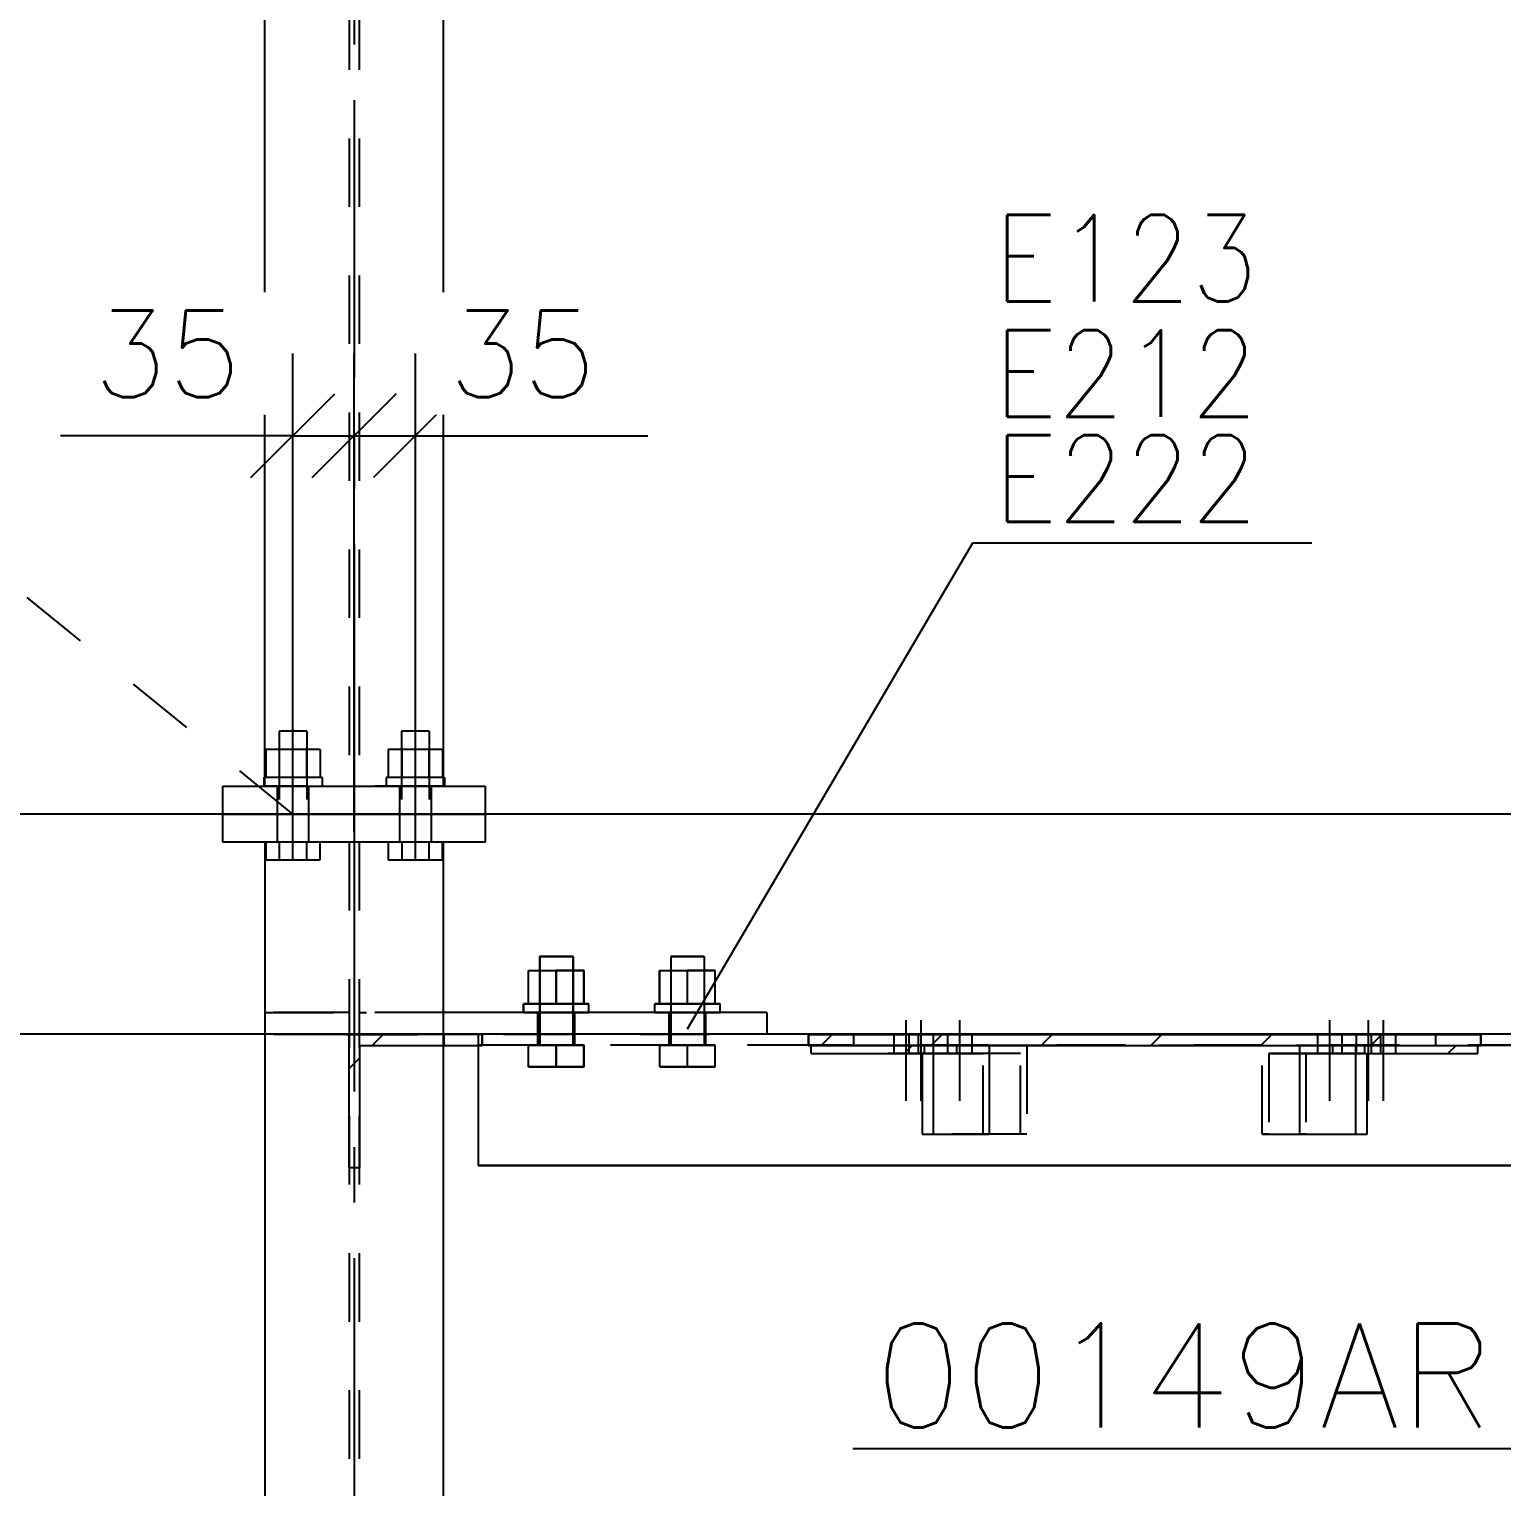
# Model space of a CAD drawing. Header units: millimetres. Extents: x 505 to 1346, y 20403 to 20997.
# Drawn here: x 1058.99 to 1101.08, y 20723.03 to 20764.71 of the extents above; entities that cross this region are included whole.
import ezdxf

# ---------------------------------------------------------------- set-up
doc = ezdxf.new("R2010")
doc.units = ezdxf.units.MM
doc.linetypes.add('CENTER', pattern=[12.7, 7.9375, -1.5875, 1.5875, -1.5875])
doc.linetypes.add('DXK_LINE_DOT2', pattern=[3.9198, 1.9599, -1.9599])
doc.styles.add('RomanS', font='ROMANS__.TTF', dxfattribs={"height": 0.2})

# ---------------------------------------------------------------- blocks, each defined once
blk = doc.blocks.new('Bolt-110200292-71124 - 70956')
at = {"color": 3, "linetype": 'DXK_LINE_DOT2'}
for p, q in [((1066.123, 20744.642), (1066.123, 20741.467)), ((1066.917, 20744.642), (1066.123, 20744.642)), ((1066.917, 20744.642), (1066.917, 20741.467)), ((1069.623, 20744.642), (1069.623, 20741.467)), ((1070.417, 20744.642), (1069.623, 20744.642)), ((1070.417, 20744.642), (1070.417, 20741.467)), ((1067.299, 20744.111), (1065.742, 20744.111)), ((1065.742, 20744.111), (1065.742, 20743.317)), ((1066.131, 20744.111), (1066.131, 20743.317)), ((1066.91, 20744.111), (1066.91, 20743.317)), ((1067.299, 20744.111), (1067.299, 20743.317)), ((1070.799, 20744.111), (1069.242, 20744.111)), ((1069.242, 20744.111), (1069.242, 20743.317)), ((1069.631, 20744.111), (1069.631, 20743.317)), ((1070.41, 20744.111), (1070.41, 20743.317)), ((1070.799, 20744.111), (1070.799, 20743.317)), ((1067.354, 20743.317), (1065.72, 20743.317)), ((1067.354, 20743.317), (1067.354, 20743.067)), ((1069.187, 20743.317), (1069.187, 20743.067)), ((1070.82, 20743.317), (1069.187, 20743.317)), ((1065.72, 20743.067), (1065.687, 20743.067)), ((1066.07, 20743.067), (1066.07, 20741.467)), ((1066.97, 20743.067), (1066.97, 20741.467)), ((1069.57, 20743.067), (1069.57, 20741.467)), ((1070.47, 20743.067), (1070.47, 20741.467)), ((1070.854, 20743.067), (1070.82, 20743.067)), ((1066.97, 20742.267), (1066.07, 20742.267)), ((1070.47, 20742.267), (1069.57, 20742.267)), ((1065.741, 20741.467), (1065.741, 20740.957)), ((1066.131, 20741.467), (1066.131, 20740.957)), ((1066.91, 20741.467), (1066.91, 20740.957)), ((1067.299, 20740.957), (1067.299, 20741.467)), ((1069.241, 20741.467), (1069.241, 20740.957)), ((1069.631, 20741.467), (1069.631, 20740.957)), ((1070.41, 20741.467), (1070.41, 20740.957)), ((1070.799, 20740.957), (1070.799, 20741.467)), ((1065.741, 20740.957), (1067.299, 20740.957)), ((1069.241, 20740.957), (1070.799, 20740.957))]:
    blk.add_line(p, q, dxfattribs=at)
at = {"color": 3, "linetype": 'Continuous'}
for p, q in [((1065.687, 20743.317), (1065.687, 20743.067)), ((1065.687, 20743.317), (1065.72, 20743.317)), ((1065.72, 20743.317), (1065.687, 20743.317)), ((1065.72, 20743.317), (1065.687, 20743.317)), ((1065.687, 20743.317), (1065.72, 20743.317)), ((1070.854, 20743.317), (1070.82, 20743.317)), ((1070.82, 20743.317), (1070.854, 20743.317)), ((1070.854, 20743.317), (1070.82, 20743.317)), ((1070.854, 20743.317), (1070.82, 20743.317)), ((1070.854, 20743.317), (1070.854, 20743.067))]:
    blk.add_line(p, q, dxfattribs=at)
blk = doc.blocks.new('Part-110200292-70967 - 70956')
at = {"linetype": 'Continuous'}
h = blk.add_hatch(dxfattribs=at)
h.set_pattern_fill('', scale=0.7, style=0, pattern_type=0)
h.set_pattern_definition([(45, (1097.2333, 20733.1108), (-1.5715, 1.5715), [])])
h.paths.add_polyline_path([(1096.91, 20733.111), (1097.233, 20733.111), (1097.233, 20735.416), (1100.402, 20735.416), (1100.402, 20735.651), (1096.91, 20735.651)])
at = {"color": 3, "linetype": 'Continuous'}
for p, q in [((1095.313, 20733.111), (1095.313, 20735.651)), ((1096.91, 20735.651), (1100.402, 20735.651)), ((1096.91, 20733.111), (1096.91, 20735.651)), ((1100.402, 20735.416), (1100.402, 20735.651)), ((1097.233, 20733.111), (1097.233, 20735.416)), ((1097.233, 20735.416), (1100.402, 20735.416)), ((1095.313, 20733.111), (1096.91, 20733.111)), ((1096.91, 20733.111), (1097.233, 20733.111))]:
    blk.add_line(p, q, dxfattribs=at)
at = {"color": 7, "linetype": 'DXK_LINE_DOT2'}
for p, q in [((1095.313, 20735.651), (1097.16, 20735.651)), ((1095.313, 20735.651), (1096.91, 20735.651)), ((1097.16, 20735.651), (1097.16, 20735.416)), ((1097.16, 20735.651), (1100.402, 20735.651)), ((1097.16, 20735.416), (1095.484, 20735.416)), ((1095.484, 20735.416), (1095.484, 20733.111)), ((1095.484, 20735.416), (1097.233, 20735.416)), ((1097.16, 20735.416), (1100.402, 20735.416)), ((1095.484, 20733.111), (1095.313, 20733.111)), ((1095.484, 20733.111), (1097.233, 20733.111))]:
    blk.add_line(p, q, dxfattribs=at)
blk = doc.blocks.new('Part-110200292-71049 - 70956')
at = {"color": 3, "linetype": 'Continuous'}
for p, q in [((1071.82, 20735.969), (1071.82, 20735.966)), ((1071.82, 20735.651), (1071.82, 20732.219)), ((1101.67, 20735.969), (1080.07, 20735.969)), ((1109.92, 20735.969), (1109.92, 20735.966)), ((1109.92, 20735.651), (1109.92, 20735.619)), ((1109.92, 20735.619), (1109.92, 20732.219)), ((1071.82, 20732.219), (1071.82, 20732.219)), ((1109.92, 20732.219), (1071.82, 20732.219)), ((1071.82, 20732.218), (1109.92, 20732.218)), ((1109.92, 20732.219), (1109.92, 20732.219))]:
    blk.add_line(p, q, dxfattribs=at)
at = {"color": 7, "linetype": 'DXK_LINE_DOT2'}
for p, q in [((1071.82, 20735.969), (1071.82, 20735.969)), ((1109.92, 20735.969), (1071.82, 20735.969)), ((1080.07, 20735.969), (1071.82, 20735.969)), ((1071.82, 20735.969), (1071.82, 20735.603)), ((1071.82, 20735.654), (1071.82, 20735.654)), ((1109.92, 20735.654), (1071.82, 20735.654)), ((1097.16, 20735.651), (1071.82, 20735.654)), ((1071.82, 20735.654), (1071.82, 20735.651)), ((1109.92, 20735.654), (1100.402, 20735.651)), ((1109.92, 20735.969), (1101.67, 20735.969)), ((1109.92, 20735.969), (1109.92, 20735.969)), ((1109.92, 20735.969), (1109.92, 20735.969)), ((1109.92, 20735.966), (1109.92, 20735.654)), ((1109.92, 20735.654), (1109.92, 20735.654)), ((1109.92, 20735.654), (1109.92, 20735.619)), ((1109.92, 20735.654), (1109.92, 20735.654)), ((1071.82, 20735.269), (1071.82, 20735.269)), ((1109.92, 20735.269), (1109.92, 20735.269)), ((1071.82, 20732.219), (1109.92, 20732.219)), ((1071.82, 20732.218), (1071.82, 20732.219)), ((1071.82, 20732.219), (1109.92, 20732.219)), ((1109.92, 20732.218), (1109.92, 20732.219))]:
    blk.add_line(p, q, dxfattribs=at)
blk = doc.blocks.new('Part-110200292-71050 - 70956')
at = {"color": 7, "linetype": 'DXK_LINE_DOT2'}
for p, q in [((1068.125, 20800.794), (1068.125, 20743.067)), ((1068.415, 20800.794), (1068.415, 20743.067)), ((1070.82, 20743.067), (1065.72, 20743.067))]:
    blk.add_line(p, q, dxfattribs=at)
at = {"color": 7, "linetype": 'CENTER'}
blk.add_line((1068.27, 20800.794), (1068.27, 20742.267), dxfattribs=at)
at = {"color": 3, "linetype": 'Continuous'}
for p, q in [((1070.82, 20800.794), (1070.82, 20743.067)), ((1065.72, 20743.067), (1065.72, 20791.326))]:
    blk.add_line(p, q, dxfattribs=at)
blk = doc.blocks.new('Part-110200292-71100 - 70956')
at = {"color": 7, "linetype": 'DXK_LINE_DOT2'}
for p, q in [((1094.235, 20733.112), (1094.235, 20735.652)), ((1094.235, 20735.652), (1096.689, 20735.652)), ((1094.235, 20735.652), (1095.313, 20735.651)), ((1096.24, 20735.652), (1096.24, 20735.417)), ((1096.24, 20735.652), (1099.907, 20735.652)), ((1094.421, 20735.417), (1094.421, 20733.112)), ((1095.484, 20735.416), (1094.421, 20735.417)), ((1094.421, 20735.417), (1095.484, 20735.416)), ((1096.24, 20735.417), (1099.907, 20735.417)), ((1094.421, 20733.112), (1094.235, 20733.112)), ((1094.235, 20733.112), (1096.689, 20733.112)), ((1094.421, 20733.112), (1095.313, 20733.111)), ((1095.484, 20733.111), (1096.987, 20733.112))]:
    blk.add_line(p, q, dxfattribs=at)
blk = doc.blocks.new('Part-110200292-71103 - 70956')
at = {"color": 7, "linetype": 'CENTER'}
blk.add_line((1068.27, 20742.267), (1068.27, 20682.668), dxfattribs=at)
at = {"color": 3, "linetype": 'Continuous'}
for p, q in [((1065.72, 20741.467), (1065.72, 20692.668)), ((1070.82, 20741.467), (1070.82, 20735.966)), ((1070.82, 20735.651), (1070.82, 20712.736))]:
    blk.add_line(p, q, dxfattribs=at)
at = {"color": 7, "linetype": 'DXK_LINE_DOT2'}
for p, q in [((1070.82, 20741.467), (1065.72, 20741.467)), ((1068.125, 20741.467), (1068.125, 20692.668)), ((1068.415, 20741.467), (1068.415, 20692.668)), ((1070.82, 20735.966), (1070.82, 20735.651))]:
    blk.add_line(p, q, dxfattribs=at)
blk = doc.blocks.new('Part-110200292-71104 - 70956')
at = {"color": 7, "linetype": 'DXK_LINE_DOT2'}
for p, q in [((1068.12, 20735.967), (1068.12, 20732.157)), ((1068.12, 20735.967), (1070.82, 20735.967)), ((1068.435, 20735.652), (1070.82, 20735.652)), ((1068.435, 20735.652), (1068.435, 20735.652)), ((1068.435, 20732.157), (1068.435, 20735.652)), ((1070.82, 20735.966), (1070.82, 20735.967)), ((1070.82, 20735.652), (1071.93, 20735.652)), ((1071.93, 20735.967), (1071.82, 20735.967)), ((1071.93, 20735.967), (1071.93, 20735.967)), ((1071.93, 20735.967), (1071.93, 20735.652)), ((1068.12, 20732.157), (1068.435, 20732.157))]:
    blk.add_line(p, q, dxfattribs=at)
at = {"color": 3, "linetype": 'Continuous'}
blk.add_line((1071.82, 20735.967), (1070.82, 20735.967), dxfattribs=at)
blk = doc.blocks.new('Part-110200292-71115 - 70956')
at = {"color": 7, "linetype": 'DXK_LINE_DOT2'}
for p, q in [((1068.415, 20736.594), (1068.44, 20736.594)), ((1068.415, 20736.594), (1068.44, 20736.594)), ((1080.07, 20736.594), (1068.44, 20736.594)), ((1068.44, 20736.594), (1068.621, 20736.594)), ((1070.82, 20736.594), (1068.621, 20736.594)), ((1080.07, 20736.594), (1080.07, 20736.594)), ((1068.415, 20735.969), (1068.415, 20735.969)), ((1068.415, 20735.969), (1068.44, 20735.969)), ((1068.415, 20735.969), (1068.44, 20735.969)), ((1070.82, 20735.969), (1068.44, 20735.969)), ((1068.44, 20735.969), (1068.621, 20735.969)), ((1068.621, 20735.969), (1080.07, 20735.969))]:
    blk.add_line(p, q, dxfattribs=at)
at = {"color": 3, "linetype": 'Continuous'}
for p, q in [((1080.07, 20736.594), (1070.82, 20736.594)), ((1080.07, 20736.594), (1080.07, 20735.969)), ((1080.07, 20735.969), (1070.82, 20735.969)), ((1080.07, 20735.969), (1080.07, 20735.969))]:
    blk.add_line(p, q, dxfattribs=at)
blk = doc.blocks.new('Part-110200292-71117 - 70956')
at = {"linetype": 'Continuous'}
h = blk.add_hatch(dxfattribs=at)
h.set_pattern_fill('', scale=0.7, style=0, pattern_type=0)
h.set_pattern_definition([(45, (1068.4352, 20732.1565), (-1.5715, 1.5715), [])])
h.paths.add_polyline_path([(1068.12, 20732.156), (1068.435, 20732.156), (1068.435, 20735.651), (1071.93, 20735.651), (1071.93, 20735.966), (1068.12, 20735.966)])
at = {"color": 3, "linetype": 'Continuous'}
for p, q in [((1068.12, 20735.966), (1068.12, 20735.967)), ((1071.93, 20735.966), (1068.12, 20735.966)), ((1068.12, 20735.966), (1068.12, 20732.156)), ((1068.435, 20735.652), (1068.435, 20735.651)), ((1068.435, 20732.156), (1068.435, 20735.651)), ((1068.435, 20735.651), (1071.93, 20735.651)), ((1071.93, 20735.967), (1071.93, 20735.966)), ((1071.93, 20735.651), (1071.93, 20735.966)), ((1071.93, 20735.652), (1071.93, 20735.651)), ((1068.12, 20732.157), (1068.12, 20732.156)), ((1068.12, 20732.156), (1068.435, 20732.156)), ((1068.435, 20732.157), (1068.435, 20732.156))]:
    blk.add_line(p, q, dxfattribs=at)
at = {"color": 7, "linetype": 'DXK_LINE_DOT2'}
for p, q in [((1068.12, 20735.967), (1070.836, 20735.967)), ((1068.435, 20735.652), (1070.836, 20735.652)), ((1070.836, 20735.967), (1070.836, 20735.652)), ((1071.93, 20735.967), (1070.836, 20735.967)), ((1070.836, 20735.652), (1071.93, 20735.652)), ((1071.93, 20735.652), (1071.93, 20735.652)), ((1068.12, 20732.157), (1068.435, 20732.157)), ((1068.12, 20732.157), (1068.12, 20732.157)), ((1068.435, 20732.157), (1068.435, 20732.157))]:
    blk.add_line(p, q, dxfattribs=at)
blk = doc.blocks.new('Part-110200292-71118 - 70956')
at = {"color": 7, "linetype": 'DXK_LINE_DOT2'}
for p, q in [((1067.92, 20736.591), (1065.721, 20736.591)), ((1065.721, 20736.591), (1065.721, 20736.591)), ((1065.721, 20736.591), (1068.03, 20736.591)), ((1065.721, 20736.591), (1065.721, 20735.966)), ((1068.101, 20736.591), (1067.92, 20736.591)), ((1068.126, 20736.591), (1068.03, 20736.591)), ((1068.126, 20736.591), (1068.101, 20736.591)), ((1068.126, 20736.591), (1068.126, 20736.591)), ((1068.126, 20736.591), (1068.126, 20735.966)), ((1068.03, 20735.966), (1065.721, 20735.966)), ((1067.92, 20735.966), (1065.721, 20735.966)), ((1068.101, 20735.966), (1067.92, 20735.966)), ((1068.03, 20735.966), (1068.126, 20735.966)), ((1068.126, 20735.966), (1068.101, 20735.966))]:
    blk.add_line(p, q, dxfattribs=at)
blk = doc.blocks.new('Part-110200292-71122 - 70956')
at = {"color": 3, "linetype": 'Continuous'}
for p, q in [((1064.52, 20741.467), (1064.52, 20742.267)), ((1064.52, 20742.267), (1072.02, 20742.267)), ((1072.02, 20742.267), (1072.02, 20741.467)), ((1072.02, 20741.467), (1064.52, 20741.467))]:
    blk.add_line(p, q, dxfattribs=at)
blk = doc.blocks.new('Part-110200292-71123 - 70956')
at = {"color": 3, "linetype": 'Continuous'}
for p, q in [((1064.52, 20742.267), (1064.52, 20743.067)), ((1064.52, 20743.067), (1072.02, 20743.067)), ((1072.02, 20743.067), (1072.02, 20742.267)), ((1072.02, 20742.267), (1064.52, 20742.267))]:
    blk.add_line(p, q, dxfattribs=at)
blk = doc.blocks.new('Bolt-110200292-71125 - 70956')
at = {"color": 3, "linetype": 'Continuous'}
for p, q in [((1073.573, 20738.194), (1073.573, 20736.594)), ((1073.636, 20738.194), (1073.573, 20738.194)), ((1073.573, 20738.194), (1073.637, 20738.194)), ((1073.575, 20738.194), (1073.575, 20736.594)), ((1073.639, 20738.194), (1073.575, 20738.194)), ((1073.575, 20738.194), (1073.639, 20738.194)), ((1073.811, 20738.194), (1073.636, 20738.194)), ((1073.637, 20738.194), (1073.811, 20738.194)), ((1073.813, 20738.194), (1073.639, 20738.194)), ((1073.639, 20738.194), (1073.814, 20738.194)), ((1073.811, 20738.194), (1074.287, 20738.194)), ((1074.287, 20738.194), (1073.811, 20738.194)), ((1074.289, 20738.194), (1073.813, 20738.194)), ((1073.814, 20738.194), (1074.29, 20738.194)), ((1074.287, 20738.194), (1074.462, 20738.194)), ((1074.461, 20738.194), (1074.287, 20738.194)), ((1074.464, 20738.194), (1074.289, 20738.194)), ((1074.29, 20738.194), (1074.464, 20738.194)), ((1074.525, 20738.194), (1074.461, 20738.194)), ((1074.462, 20738.194), (1074.525, 20738.194)), ((1074.464, 20738.194), (1074.528, 20738.194)), ((1074.528, 20738.194), (1074.464, 20738.194)), ((1074.525, 20738.194), (1074.525, 20736.594)), ((1074.528, 20738.194), (1074.528, 20736.594)), ((1077.323, 20738.194), (1077.323, 20736.594)), ((1077.386, 20738.194), (1077.323, 20738.194)), ((1077.323, 20738.194), (1077.387, 20738.194)), ((1077.325, 20738.194), (1077.325, 20736.594)), ((1077.389, 20738.194), (1077.325, 20738.194)), ((1077.325, 20738.194), (1077.389, 20738.194)), ((1077.561, 20738.194), (1077.386, 20738.194)), ((1077.387, 20738.194), (1077.561, 20738.194)), ((1077.563, 20738.194), (1077.389, 20738.194)), ((1077.389, 20738.194), (1077.564, 20738.194)), ((1077.561, 20738.194), (1078.037, 20738.194)), ((1078.037, 20738.194), (1077.561, 20738.194)), ((1078.039, 20738.194), (1077.563, 20738.194)), ((1077.564, 20738.194), (1078.04, 20738.194)), ((1078.037, 20738.194), (1078.212, 20738.194)), ((1078.211, 20738.194), (1078.037, 20738.194)), ((1078.214, 20738.194), (1078.039, 20738.194)), ((1078.04, 20738.194), (1078.214, 20738.194)), ((1078.275, 20738.194), (1078.211, 20738.194)), ((1078.212, 20738.194), (1078.275, 20738.194)), ((1078.214, 20738.194), (1078.278, 20738.194)), ((1078.278, 20738.194), (1078.214, 20738.194)), ((1078.275, 20738.194), (1078.275, 20736.594)), ((1078.278, 20738.194), (1078.278, 20736.594)), ((1073.255, 20736.844), (1073.255, 20737.797)), ((1073.255, 20737.797), (1074.049, 20737.797)), ((1073.255, 20736.844), (1073.255, 20737.797)), ((1073.255, 20737.797), (1073.255, 20737.797)), ((1073.255, 20737.797), (1074.048, 20737.797)), ((1073.258, 20736.844), (1073.258, 20737.796)), ((1073.258, 20737.796), (1074.052, 20737.796)), ((1073.258, 20736.844), (1073.258, 20737.796)), ((1073.258, 20737.796), (1073.258, 20737.796)), ((1073.258, 20737.796), (1074.051, 20737.796)), ((1074.842, 20737.797), (1074.048, 20737.797)), ((1074.049, 20736.844), (1074.049, 20737.797)), ((1074.049, 20737.797), (1074.843, 20737.797)), ((1074.845, 20737.796), (1074.051, 20737.796)), ((1074.052, 20736.844), (1074.052, 20737.796)), ((1074.052, 20737.796), (1074.846, 20737.796)), ((1074.842, 20736.844), (1074.842, 20737.797)), ((1074.843, 20737.797), (1074.842, 20737.797)), ((1074.843, 20736.844), (1074.843, 20737.797)), ((1074.845, 20736.844), (1074.845, 20737.796)), ((1074.846, 20737.796), (1074.845, 20737.796)), ((1074.846, 20736.844), (1074.846, 20737.796)), ((1077.005, 20736.844), (1077.005, 20737.797)), ((1077.005, 20737.797), (1077.799, 20737.797)), ((1077.005, 20736.844), (1077.005, 20737.797)), ((1077.005, 20737.797), (1077.005, 20737.797)), ((1077.005, 20737.797), (1077.798, 20737.797)), ((1077.008, 20736.844), (1077.008, 20737.796)), ((1077.008, 20737.796), (1077.802, 20737.796)), ((1077.008, 20736.844), (1077.008, 20737.796)), ((1077.008, 20737.796), (1077.008, 20737.796)), ((1077.008, 20737.796), (1077.801, 20737.796)), ((1078.592, 20737.797), (1077.798, 20737.797)), ((1077.799, 20736.844), (1077.799, 20737.797)), ((1077.799, 20737.797), (1078.593, 20737.797)), ((1078.595, 20737.796), (1077.801, 20737.796)), ((1077.802, 20736.844), (1077.802, 20737.796)), ((1077.802, 20737.796), (1078.596, 20737.796)), ((1078.592, 20736.844), (1078.592, 20737.797)), ((1078.593, 20737.797), (1078.592, 20737.797)), ((1078.593, 20736.844), (1078.593, 20737.797)), ((1078.595, 20736.844), (1078.595, 20737.796)), ((1078.596, 20737.796), (1078.595, 20737.796)), ((1078.596, 20736.844), (1078.596, 20737.796)), ((1073.116, 20736.594), (1073.116, 20736.844)), ((1073.241, 20736.844), (1073.116, 20736.844)), ((1073.116, 20736.844), (1073.241, 20736.844)), ((1073.119, 20736.594), (1073.119, 20736.844)), ((1073.243, 20736.844), (1073.119, 20736.844)), ((1073.119, 20736.844), (1073.244, 20736.844)), ((1073.582, 20736.844), (1073.241, 20736.844)), ((1073.241, 20736.844), (1073.583, 20736.844)), ((1073.585, 20736.844), (1073.243, 20736.844)), ((1073.244, 20736.844), (1073.586, 20736.844)), ((1074.049, 20736.844), (1073.255, 20736.844)), ((1073.255, 20736.844), (1073.255, 20736.844)), ((1073.255, 20736.844), (1074.048, 20736.844)), ((1074.052, 20736.844), (1073.258, 20736.844)), ((1073.258, 20736.844), (1073.258, 20736.844)), ((1073.258, 20736.844), (1074.051, 20736.844)), ((1074.048, 20736.844), (1073.582, 20736.844)), ((1073.583, 20736.844), (1074.049, 20736.844)), ((1074.051, 20736.844), (1073.585, 20736.844)), ((1073.586, 20736.844), (1074.052, 20736.844)), ((1074.048, 20736.844), (1074.842, 20736.844)), ((1074.515, 20736.844), (1074.048, 20736.844)), ((1074.843, 20736.844), (1074.049, 20736.844)), ((1074.049, 20736.844), (1074.516, 20736.844)), ((1074.051, 20736.844), (1074.845, 20736.844)), ((1074.517, 20736.844), (1074.051, 20736.844)), ((1074.846, 20736.844), (1074.052, 20736.844)), ((1074.052, 20736.844), (1074.518, 20736.844)), ((1074.856, 20736.844), (1074.515, 20736.844)), ((1074.516, 20736.844), (1074.857, 20736.844)), ((1074.859, 20736.844), (1074.517, 20736.844)), ((1074.518, 20736.844), (1074.86, 20736.844)), ((1074.842, 20736.844), (1074.843, 20736.844)), ((1074.845, 20736.844), (1074.846, 20736.844)), ((1074.982, 20736.844), (1074.856, 20736.844)), ((1074.857, 20736.844), (1074.982, 20736.844)), ((1074.984, 20736.844), (1074.859, 20736.844)), ((1074.86, 20736.844), (1074.984, 20736.844)), ((1074.982, 20736.594), (1074.982, 20736.844)), ((1074.984, 20736.594), (1074.984, 20736.844)), ((1076.866, 20736.594), (1076.866, 20736.844)), ((1076.991, 20736.844), (1076.866, 20736.844)), ((1076.866, 20736.844), (1076.991, 20736.844)), ((1076.869, 20736.594), (1076.869, 20736.844)), ((1076.993, 20736.844), (1076.869, 20736.844)), ((1076.869, 20736.844), (1076.994, 20736.844)), ((1077.332, 20736.844), (1076.991, 20736.844)), ((1076.991, 20736.844), (1077.333, 20736.844)), ((1077.335, 20736.844), (1076.993, 20736.844)), ((1076.994, 20736.844), (1077.336, 20736.844)), ((1077.799, 20736.844), (1077.005, 20736.844)), ((1077.005, 20736.844), (1077.005, 20736.844)), ((1077.005, 20736.844), (1077.798, 20736.844)), ((1077.802, 20736.844), (1077.008, 20736.844)), ((1077.008, 20736.844), (1077.008, 20736.844)), ((1077.008, 20736.844), (1077.801, 20736.844)), ((1077.798, 20736.844), (1077.332, 20736.844)), ((1077.333, 20736.844), (1077.799, 20736.844)), ((1077.801, 20736.844), (1077.335, 20736.844)), ((1077.336, 20736.844), (1077.802, 20736.844)), ((1077.798, 20736.844), (1078.592, 20736.844)), ((1078.265, 20736.844), (1077.798, 20736.844)), ((1078.593, 20736.844), (1077.799, 20736.844)), ((1077.799, 20736.844), (1078.266, 20736.844)), ((1077.801, 20736.844), (1078.595, 20736.844)), ((1078.267, 20736.844), (1077.801, 20736.844)), ((1078.596, 20736.844), (1077.802, 20736.844)), ((1077.802, 20736.844), (1078.268, 20736.844)), ((1078.606, 20736.844), (1078.265, 20736.844)), ((1078.266, 20736.844), (1078.607, 20736.844)), ((1078.609, 20736.844), (1078.267, 20736.844)), ((1078.268, 20736.844), (1078.61, 20736.844)), ((1078.592, 20736.844), (1078.593, 20736.844)), ((1078.595, 20736.844), (1078.596, 20736.844)), ((1078.732, 20736.844), (1078.606, 20736.844)), ((1078.607, 20736.844), (1078.732, 20736.844)), ((1078.734, 20736.844), (1078.609, 20736.844)), ((1078.61, 20736.844), (1078.734, 20736.844)), ((1078.732, 20736.594), (1078.732, 20736.844)), ((1078.734, 20736.594), (1078.734, 20736.844))]:
    blk.add_line(p, q, dxfattribs=at)
at = {"color": 3, "linetype": 'DXK_LINE_DOT2'}
for p, q in [((1074.048, 20736.844), (1074.048, 20737.797)), ((1074.051, 20736.844), (1074.051, 20737.796)), ((1077.798, 20736.844), (1077.798, 20737.797)), ((1077.801, 20736.844), (1077.801, 20737.796)), ((1073.241, 20736.594), (1073.116, 20736.594)), ((1073.116, 20736.594), (1073.241, 20736.594)), ((1073.244, 20736.594), (1073.119, 20736.594)), ((1073.119, 20736.594), (1073.243, 20736.594)), ((1073.55, 20736.594), (1073.241, 20736.594)), ((1073.241, 20736.594), (1073.243, 20736.594)), ((1073.243, 20736.594), (1073.552, 20736.594)), ((1073.586, 20736.594), (1073.244, 20736.594)), ((1073.524, 20735.969), (1073.524, 20736.594)), ((1073.55, 20736.594), (1073.524, 20736.594)), ((1073.524, 20736.594), (1073.55, 20736.594)), ((1073.527, 20735.969), (1073.527, 20736.594)), ((1073.552, 20736.594), (1073.527, 20736.594)), ((1073.527, 20736.594), (1073.552, 20736.594)), ((1074.049, 20736.594), (1073.55, 20736.594)), ((1073.55, 20736.594), (1074.049, 20736.594)), ((1074.051, 20736.594), (1073.552, 20736.594)), ((1073.552, 20736.594), (1074.051, 20736.594)), ((1073.573, 20736.594), (1073.573, 20735.654)), ((1073.575, 20736.594), (1073.575, 20735.654)), ((1073.582, 20736.594), (1074.048, 20736.594)), ((1073.585, 20736.594), (1074.051, 20736.594)), ((1074.517, 20736.594), (1074.049, 20736.594)), ((1074.049, 20736.594), (1074.548, 20736.594)), ((1074.516, 20736.594), (1074.049, 20736.594)), ((1074.551, 20736.594), (1074.051, 20736.594)), ((1074.052, 20736.594), (1074.551, 20736.594)), ((1074.518, 20736.594), (1074.052, 20736.594)), ((1074.515, 20736.594), (1074.856, 20736.594)), ((1074.517, 20736.594), (1074.859, 20736.594)), ((1074.86, 20736.594), (1074.518, 20736.594)), ((1074.525, 20736.594), (1074.525, 20735.654)), ((1074.528, 20736.594), (1074.528, 20735.654)), ((1074.574, 20736.594), (1074.548, 20736.594)), ((1074.548, 20736.594), (1074.574, 20736.594)), ((1074.577, 20736.594), (1074.551, 20736.594)), ((1074.551, 20736.594), (1074.577, 20736.594)), ((1074.857, 20736.594), (1074.551, 20736.594)), ((1074.574, 20735.969), (1074.574, 20736.594)), ((1074.577, 20735.969), (1074.577, 20736.594)), ((1074.856, 20736.594), (1074.982, 20736.594)), ((1074.982, 20736.594), (1074.857, 20736.594)), ((1074.859, 20736.594), (1074.984, 20736.594)), ((1074.984, 20736.594), (1074.86, 20736.594)), ((1076.991, 20736.594), (1076.866, 20736.594)), ((1076.866, 20736.594), (1076.991, 20736.594)), ((1076.994, 20736.594), (1076.869, 20736.594)), ((1076.869, 20736.594), (1076.993, 20736.594)), ((1077.333, 20736.594), (1076.991, 20736.594)), ((1076.991, 20736.594), (1077.302, 20736.594)), ((1076.993, 20736.594), (1077.335, 20736.594)), ((1077.336, 20736.594), (1076.994, 20736.594)), ((1077.274, 20735.969), (1077.274, 20736.594)), ((1077.3, 20736.594), (1077.274, 20736.594)), ((1077.274, 20736.594), (1077.3, 20736.594)), ((1077.277, 20735.969), (1077.277, 20736.594)), ((1077.302, 20736.594), (1077.277, 20736.594)), ((1077.277, 20736.594), (1077.302, 20736.594)), ((1077.799, 20736.594), (1077.3, 20736.594)), ((1077.801, 20736.594), (1077.302, 20736.594)), ((1077.302, 20736.594), (1077.801, 20736.594)), ((1077.323, 20736.594), (1077.323, 20735.654)), ((1077.325, 20736.594), (1077.325, 20735.654)), ((1077.332, 20736.594), (1077.798, 20736.594)), ((1077.335, 20736.594), (1077.801, 20736.594)), ((1077.336, 20736.594), (1077.799, 20736.594)), ((1077.798, 20736.594), (1078.265, 20736.594)), ((1078.298, 20736.594), (1077.799, 20736.594)), ((1078.266, 20736.594), (1077.799, 20736.594)), ((1078.301, 20736.594), (1077.801, 20736.594)), ((1077.801, 20736.594), (1077.802, 20736.594)), ((1077.802, 20736.594), (1078.301, 20736.594)), ((1078.268, 20736.594), (1077.802, 20736.594)), ((1078.265, 20736.594), (1078.606, 20736.594)), ((1078.607, 20736.594), (1078.266, 20736.594)), ((1078.267, 20736.594), (1078.609, 20736.594)), ((1078.61, 20736.594), (1078.268, 20736.594)), ((1078.275, 20736.594), (1078.275, 20735.654)), ((1078.278, 20736.594), (1078.278, 20735.654)), ((1078.324, 20736.594), (1078.298, 20736.594)), ((1078.298, 20736.594), (1078.324, 20736.594)), ((1078.327, 20736.594), (1078.301, 20736.594)), ((1078.301, 20736.594), (1078.327, 20736.594)), ((1078.324, 20735.969), (1078.324, 20736.594)), ((1078.327, 20735.969), (1078.327, 20736.594)), ((1078.606, 20736.594), (1078.732, 20736.594)), ((1078.732, 20736.594), (1078.607, 20736.594)), ((1078.609, 20736.594), (1078.734, 20736.594)), ((1078.734, 20736.594), (1078.61, 20736.594)), ((1073.256, 20735.04), (1073.256, 20735.654)), ((1073.256, 20735.654), (1073.257, 20735.654)), ((1073.257, 20735.04), (1073.257, 20735.654)), ((1073.257, 20735.654), (1074.049, 20735.654)), ((1073.259, 20735.04), (1073.259, 20735.654)), ((1073.259, 20735.04), (1073.259, 20735.654)), ((1073.259, 20735.654), (1073.259, 20735.654)), ((1073.259, 20735.654), (1074.051, 20735.654)), ((1073.524, 20735.654), (1073.524, 20735.969)), ((1073.55, 20735.969), (1073.524, 20735.969)), ((1073.524, 20735.969), (1073.55, 20735.969)), ((1073.527, 20735.969), (1073.524, 20735.969)), ((1073.524, 20735.969), (1073.527, 20735.969)), ((1073.741, 20735.654), (1073.524, 20735.654)), ((1073.524, 20735.654), (1073.55, 20735.654)), ((1073.527, 20735.654), (1073.527, 20735.969)), ((1073.552, 20735.969), (1073.527, 20735.969)), ((1073.527, 20735.969), (1073.552, 20735.969)), ((1073.552, 20735.969), (1073.527, 20735.969)), ((1073.527, 20735.969), (1073.552, 20735.969)), ((1073.743, 20735.654), (1073.527, 20735.654)), ((1073.527, 20735.654), (1073.552, 20735.654)), ((1074.049, 20735.969), (1073.55, 20735.969)), ((1073.552, 20735.969), (1073.55, 20735.969)), ((1073.55, 20735.969), (1074.049, 20735.969)), ((1073.55, 20735.654), (1073.743, 20735.654)), ((1074.052, 20735.969), (1073.552, 20735.969)), ((1073.552, 20735.969), (1074.051, 20735.969)), ((1074.051, 20735.969), (1073.552, 20735.969)), ((1073.573, 20735.654), (1073.636, 20735.654)), ((1073.575, 20735.654), (1073.639, 20735.654)), ((1073.637, 20735.654), (1073.811, 20735.654)), ((1073.639, 20735.654), (1073.814, 20735.654)), ((1074.548, 20735.654), (1073.741, 20735.654)), ((1074.551, 20735.654), (1073.743, 20735.654)), ((1074.048, 20735.04), (1074.048, 20735.654)), ((1074.841, 20735.654), (1074.048, 20735.654)), ((1074.049, 20735.969), (1074.548, 20735.969)), ((1074.548, 20735.969), (1074.049, 20735.969)), ((1074.049, 20735.04), (1074.049, 20735.654)), ((1074.051, 20735.969), (1074.052, 20735.969)), ((1074.051, 20735.04), (1074.051, 20735.654)), ((1074.844, 20735.654), (1074.051, 20735.654)), ((1074.051, 20735.654), (1074.051, 20735.654)), ((1074.551, 20735.969), (1074.052, 20735.969)), ((1074.052, 20735.969), (1074.551, 20735.969)), ((1074.052, 20735.969), (1074.551, 20735.969)), ((1074.052, 20735.04), (1074.052, 20735.654)), ((1074.052, 20735.654), (1074.844, 20735.654)), ((1074.461, 20735.654), (1074.525, 20735.654)), ((1074.464, 20735.654), (1074.462, 20735.654)), ((1074.464, 20735.654), (1074.528, 20735.654)), ((1074.528, 20735.654), (1074.464, 20735.654)), ((1074.548, 20735.969), (1074.574, 20735.969)), ((1074.574, 20735.969), (1074.548, 20735.969)), ((1074.551, 20735.969), (1074.548, 20735.969)), ((1074.548, 20735.969), (1074.551, 20735.969)), ((1074.548, 20735.654), (1074.574, 20735.654)), ((1074.574, 20735.654), (1074.548, 20735.654)), ((1074.551, 20735.969), (1074.577, 20735.969)), ((1074.577, 20735.969), (1074.551, 20735.969)), ((1074.577, 20735.969), (1074.551, 20735.969)), ((1074.551, 20735.969), (1074.577, 20735.969)), ((1074.551, 20735.654), (1074.577, 20735.654)), ((1074.577, 20735.654), (1074.551, 20735.654)), ((1074.574, 20735.654), (1074.574, 20735.969)), ((1074.577, 20735.654), (1074.577, 20735.969)), ((1074.841, 20735.04), (1074.841, 20735.654)), ((1074.841, 20735.654), (1074.842, 20735.654)), ((1074.842, 20735.04), (1074.842, 20735.654)), ((1074.844, 20735.04), (1074.844, 20735.654)), ((1074.844, 20735.04), (1074.844, 20735.654)), ((1074.844, 20735.654), (1074.844, 20735.654)), ((1077.006, 20735.04), (1077.006, 20735.654)), ((1077.006, 20735.654), (1077.007, 20735.654)), ((1077.006, 20735.654), (1077.798, 20735.654)), ((1077.007, 20735.04), (1077.007, 20735.654)), ((1077.007, 20735.654), (1077.798, 20735.654)), ((1077.009, 20735.04), (1077.009, 20735.654)), ((1077.009, 20735.654), (1077.801, 20735.654)), ((1077.009, 20735.04), (1077.009, 20735.654)), ((1077.009, 20735.654), (1077.009, 20735.654)), ((1077.009, 20735.654), (1077.801, 20735.654)), ((1077.274, 20735.654), (1077.274, 20735.969)), ((1077.3, 20735.969), (1077.274, 20735.969)), ((1077.274, 20735.969), (1077.3, 20735.969)), ((1077.277, 20735.969), (1077.274, 20735.969)), ((1077.274, 20735.969), (1077.277, 20735.969)), ((1077.491, 20735.654), (1077.274, 20735.654)), ((1077.274, 20735.654), (1077.3, 20735.654)), ((1077.277, 20735.654), (1077.277, 20735.969)), ((1077.302, 20735.969), (1077.277, 20735.969)), ((1077.277, 20735.969), (1077.302, 20735.969)), ((1077.302, 20735.969), (1077.277, 20735.969)), ((1077.277, 20735.969), (1077.302, 20735.969)), ((1077.493, 20735.654), (1077.277, 20735.654)), ((1077.277, 20735.654), (1077.302, 20735.654)), ((1077.799, 20735.969), (1077.3, 20735.969)), ((1077.3, 20735.969), (1077.302, 20735.969)), ((1077.302, 20735.969), (1077.3, 20735.969)), ((1077.3, 20735.969), (1077.302, 20735.969)), ((1077.802, 20735.969), (1077.302, 20735.969)), ((1077.302, 20735.969), (1077.801, 20735.969)), ((1077.801, 20735.969), (1077.302, 20735.969)), ((1077.302, 20735.969), (1077.802, 20735.969)), ((1077.302, 20735.654), (1077.801, 20735.654)), ((1077.323, 20735.654), (1077.386, 20735.654)), ((1077.325, 20735.654), (1077.389, 20735.654)), ((1077.387, 20735.654), (1077.561, 20735.654)), ((1077.389, 20735.654), (1077.564, 20735.654)), ((1077.798, 20735.04), (1077.798, 20735.654)), ((1078.591, 20735.654), (1077.798, 20735.654)), ((1077.799, 20735.654), (1077.798, 20735.654)), ((1077.799, 20735.969), (1078.298, 20735.969)), ((1077.799, 20735.04), (1077.799, 20735.654)), ((1077.799, 20735.654), (1078.592, 20735.654)), ((1077.799, 20735.654), (1078.298, 20735.654)), ((1077.801, 20735.969), (1078.301, 20735.969)), ((1078.298, 20735.969), (1077.801, 20735.969)), ((1077.801, 20735.969), (1077.802, 20735.969)), ((1077.801, 20735.04), (1077.801, 20735.654)), ((1078.594, 20735.654), (1077.801, 20735.654)), ((1078.301, 20735.969), (1077.802, 20735.969)), ((1078.301, 20735.969), (1077.802, 20735.969)), ((1077.802, 20735.969), (1078.301, 20735.969)), ((1077.802, 20735.04), (1077.802, 20735.654)), ((1077.802, 20735.654), (1078.594, 20735.654)), ((1078.211, 20735.654), (1078.275, 20735.654)), ((1078.275, 20735.654), (1078.212, 20735.654)), ((1078.214, 20735.654), (1078.278, 20735.654)), ((1078.278, 20735.654), (1078.214, 20735.654)), ((1078.298, 20735.969), (1078.324, 20735.969)), ((1078.324, 20735.969), (1078.298, 20735.969)), ((1078.301, 20735.969), (1078.298, 20735.969)), ((1078.298, 20735.969), (1078.301, 20735.969)), ((1078.298, 20735.654), (1078.324, 20735.654)), ((1078.324, 20735.654), (1078.298, 20735.654)), ((1078.301, 20735.969), (1078.327, 20735.969)), ((1078.327, 20735.969), (1078.301, 20735.969)), ((1078.327, 20735.969), (1078.301, 20735.969)), ((1078.301, 20735.969), (1078.327, 20735.969)), ((1078.301, 20735.654), (1078.327, 20735.654)), ((1078.327, 20735.654), (1078.301, 20735.654)), ((1078.324, 20735.654), (1078.324, 20735.969)), ((1078.327, 20735.654), (1078.327, 20735.969)), ((1078.591, 20735.04), (1078.591, 20735.654)), ((1078.591, 20735.654), (1078.592, 20735.654)), ((1078.592, 20735.04), (1078.592, 20735.654)), ((1078.594, 20735.04), (1078.594, 20735.654)), ((1078.594, 20735.04), (1078.594, 20735.654)), ((1078.594, 20735.654), (1078.594, 20735.654)), ((1073.256, 20735.04), (1073.257, 20735.04)), ((1073.256, 20735.04), (1074.048, 20735.04)), ((1073.259, 20735.04), (1073.257, 20735.04)), ((1074.051, 20735.04), (1073.259, 20735.04)), ((1073.259, 20735.04), (1073.259, 20735.04)), ((1073.259, 20735.04), (1074.051, 20735.04)), ((1074.048, 20735.04), (1074.841, 20735.04)), ((1074.842, 20735.04), (1074.049, 20735.04)), ((1074.051, 20735.04), (1074.844, 20735.04)), ((1074.844, 20735.04), (1074.052, 20735.04)), ((1074.841, 20735.04), (1074.842, 20735.04)), ((1074.844, 20735.04), (1074.844, 20735.04)), ((1077.006, 20735.04), (1077.007, 20735.04)), ((1077.006, 20735.04), (1077.798, 20735.04)), ((1077.798, 20735.04), (1077.007, 20735.04)), ((1077.801, 20735.04), (1077.009, 20735.04)), ((1077.009, 20735.04), (1077.009, 20735.04)), ((1077.009, 20735.04), (1077.801, 20735.04)), ((1077.798, 20735.04), (1078.591, 20735.04)), ((1077.801, 20735.04), (1078.594, 20735.04)), ((1077.802, 20735.04), (1077.801, 20735.04)), ((1078.594, 20735.04), (1077.802, 20735.04)), ((1078.591, 20735.04), (1078.592, 20735.04)), ((1078.594, 20735.04), (1078.594, 20735.04))]:
    blk.add_line(p, q, dxfattribs=at)
blk = doc.blocks.new('Part-110200292-71148 - 70956')
at = {"linetype": 'Continuous'}
h = blk.add_hatch(dxfattribs=at)
h.set_pattern_fill('', scale=0.7, style=0, pattern_type=0)
h.set_pattern_definition([(45, (1100.4813, 20735.6514), (-1.57154, 1.57154), [])])
h.paths.add_polyline_path([(1081.259, 20735.651), (1100.481, 20735.651), (1100.481, 20735.966), (1081.259, 20735.966)])
at = {"color": 7, "linetype": 'DXK_LINE_DOT2'}
for p, q in [((1081.259, 20735.966), (1100.481, 20735.967)), ((1081.259, 20735.966), (1081.259, 20735.651)), ((1081.259, 20735.651), (1100.481, 20735.652)), ((1100.481, 20735.967), (1100.481, 20735.967)), ((1100.481, 20735.966), (1100.481, 20735.652))]:
    blk.add_line(p, q, dxfattribs=at)
at = {"color": 3, "linetype": 'Continuous'}
for p, q in [((1081.259, 20735.966), (1081.259, 20735.966)), ((1081.259, 20735.966), (1100.481, 20735.966)), ((1081.259, 20735.651), (1081.259, 20735.966)), ((1081.259, 20735.651), (1081.259, 20735.651)), ((1081.259, 20735.651), (1100.481, 20735.651)), ((1100.481, 20735.967), (1100.481, 20735.966)), ((1100.481, 20735.651), (1100.481, 20735.966)), ((1100.481, 20735.652), (1100.481, 20735.651))]:
    blk.add_line(p, q, dxfattribs=at)
blk = doc.blocks.new('Bolt-110200292-71149 - 70956')
at = {"color": 3, "linetype": 'Continuous'}
for p, q in [((1097.266, 20736.376), (1097.266, 20734.061)), ((1096.916, 20735.966), (1096.916, 20735.651)), ((1096.916, 20735.651), (1096.916, 20735.416)), ((1097.616, 20735.966), (1097.616, 20735.651)), ((1097.616, 20735.651), (1097.616, 20735.416))]:
    blk.add_line(p, q, dxfattribs=at)
blk = doc.blocks.new('Part-110200292-71150 - 70956')
at = {"linetype": 'Continuous'}
h = blk.add_hatch(dxfattribs=at)
h.set_pattern_fill('', scale=0.7, style=0, pattern_type=0)
h.set_pattern_definition([(45, (1084.8302, 20733.1108), (-1.5715, 1.5715), [])])
h.paths.add_polyline_path([(1084.507, 20733.111), (1084.83, 20733.111), (1084.83, 20735.651), (1081.339, 20735.651), (1081.339, 20735.416), (1084.507, 20735.416)])
at = {"color": 7, "linetype": 'DXK_LINE_DOT2'}
for p, q in [((1081.339, 20735.651), (1084.58, 20735.651)), ((1084.58, 20735.416), (1084.58, 20735.651)), ((1084.58, 20735.651), (1086.428, 20735.651)), ((1084.83, 20735.651), (1086.428, 20735.651)), ((1081.339, 20735.416), (1084.58, 20735.416)), ((1084.507, 20735.416), (1086.257, 20735.416)), ((1086.257, 20735.416), (1084.58, 20735.416)), ((1086.257, 20733.111), (1086.257, 20735.416)), ((1084.507, 20733.111), (1086.257, 20733.111)), ((1086.428, 20733.111), (1086.257, 20733.111))]:
    blk.add_line(p, q, dxfattribs=at)
at = {"color": 3, "linetype": 'Continuous'}
for p, q in [((1081.339, 20735.416), (1081.339, 20735.651)), ((1084.83, 20735.651), (1081.339, 20735.651)), ((1084.83, 20733.111), (1084.83, 20735.651)), ((1086.428, 20735.651), (1086.428, 20733.111)), ((1081.339, 20735.416), (1084.507, 20735.416)), ((1084.507, 20735.416), (1084.507, 20733.111)), ((1084.507, 20733.111), (1084.83, 20733.111)), ((1084.83, 20733.111), (1086.428, 20733.111))]:
    blk.add_line(p, q, dxfattribs=at)
blk = doc.blocks.new('Bolt-110200292-71151 - 70956')
at = {"color": 3, "linetype": 'Continuous'}
for p, q in [((1084.475, 20736.376), (1084.475, 20734.061)), ((1084.125, 20735.966), (1084.125, 20735.651)), ((1084.125, 20735.651), (1084.125, 20735.416)), ((1084.825, 20735.966), (1084.825, 20735.651)), ((1084.825, 20735.651), (1084.825, 20735.416))]:
    blk.add_line(p, q, dxfattribs=at)
blk = doc.blocks.new('Part-110200292-71152 - 70956')
at = {"color": 7, "linetype": 'DXK_LINE_DOT2'}
for p, q in [((1082.546, 20735.966), (1099.194, 20735.967)), ((1082.546, 20735.966), (1082.546, 20735.651)), ((1082.546, 20735.651), (1099.194, 20735.652)), ((1099.194, 20735.967), (1099.194, 20735.967)), ((1099.194, 20735.652), (1099.194, 20735.967))]:
    blk.add_line(p, q, dxfattribs=at)
blk = doc.blocks.new('Bolt-110200292-71153 - 70956')
at = {"color": 3, "linetype": 'Continuous'}
for p, q in [((1096.159, 20736.377), (1096.159, 20734.062)), ((1097.694, 20736.377), (1097.694, 20734.062)), ((1095.809, 20735.967), (1095.809, 20735.652)), ((1095.809, 20735.652), (1095.809, 20735.417)), ((1096.509, 20735.967), (1096.509, 20735.652)), ((1096.509, 20735.652), (1096.509, 20735.417)), ((1097.344, 20735.967), (1097.344, 20735.652)), ((1097.344, 20735.651), (1097.344, 20735.416)), ((1098.044, 20735.967), (1098.044, 20735.652)), ((1098.044, 20735.651), (1098.044, 20735.416))]:
    blk.add_line(p, q, dxfattribs=at)
blk = doc.blocks.new('Part-110200292-71201 - 70956')
at = {"color": 7, "linetype": 'DXK_LINE_DOT2'}
for p, q in [((1085.5, 20735.652), (1081.833, 20735.652)), ((1087.505, 20735.652), (1085.052, 20735.652)), ((1085.5, 20735.652), (1087.505, 20735.652)), ((1085.5, 20735.417), (1085.5, 20735.652)), ((1087.505, 20735.652), (1087.505, 20733.112)), ((1085.5, 20735.417), (1081.833, 20735.417)), ((1087.32, 20735.417), (1084.754, 20735.417)), ((1087.32, 20735.417), (1085.5, 20735.417)), ((1087.32, 20733.112), (1087.32, 20735.417)), ((1087.32, 20733.112), (1084.754, 20733.112)), ((1087.505, 20733.112), (1087.32, 20733.112)), ((1087.505, 20733.112), (1087.32, 20733.112))]:
    blk.add_line(p, q, dxfattribs=at)
blk = doc.blocks.new('Bolt-110200292-71202 - 70956')
at = {"color": 3, "linetype": 'Continuous'}
for p, q in [((1084.046, 20736.376), (1084.046, 20734.061)), ((1085.582, 20736.376), (1085.582, 20734.061)), ((1083.696, 20735.966), (1083.696, 20735.651)), ((1083.696, 20735.651), (1083.696, 20735.416)), ((1084.396, 20735.966), (1084.396, 20735.651)), ((1084.396, 20735.651), (1084.396, 20735.416)), ((1085.232, 20735.966), (1085.232, 20735.651)), ((1085.232, 20735.652), (1085.232, 20735.417)), ((1085.932, 20735.966), (1085.932, 20735.651)), ((1085.932, 20735.652), (1085.932, 20735.417))]:
    blk.add_line(p, q, dxfattribs=at)
blk = doc.blocks.new('StraightDimension-110200292-72875 - 70956')
at = {"color": 7, "linetype": 'Continuous'}
for p, q in [((1068.27, 20741.755), (1068.27, 20755.442)), ((1070.02, 20740.957), (1070.02, 20755.442)), ((1067.07, 20751.892), (1069.47, 20754.292)), ((1071.22, 20754.292), (1068.82, 20751.892)), ((1068.27, 20753.092), (1070.02, 20753.092)), ((1070.02, 20753.092), (1076.671, 20753.092)), ((1070.02, 20753.092), (1076.671, 20753.092))]:
    blk.add_line(p, q, dxfattribs=at)
at = {"color": 0}
blk.add_wipeout([(1076.233, 20753.692), (1076.233, 20757.192), (1070.458, 20757.192), (1070.458, 20753.692)], dxfattribs=at)
at = {"color": 3, "style": 'RomanS'}
blk.add_text('35', height=2.4772, dxfattribs=at).set_placement((1070.958, 20754.192))
blk = doc.blocks.new('StraightDimension-110200292-72876 - 70956')
at = {"color": 7, "linetype": 'Continuous'}
for p, q in [((1066.52, 20740.957), (1066.52, 20755.442)), ((1068.27, 20741.755), (1068.27, 20755.442)), ((1065.32, 20751.892), (1067.72, 20754.292)), ((1069.47, 20754.292), (1067.07, 20751.892)), ((1066.52, 20753.092), (1059.87, 20753.092)), ((1066.52, 20753.092), (1059.87, 20753.092)), ((1066.52, 20753.092), (1068.27, 20753.092))]:
    blk.add_line(p, q, dxfattribs=at)
at = {"color": 0}
blk.add_wipeout([(1066.083, 20753.692), (1066.083, 20757.192), (1060.307, 20757.192), (1060.307, 20753.692)], dxfattribs=at)
at = {"color": 3, "style": 'RomanS'}
blk.add_text('35', height=2.4772, dxfattribs=at).set_placement((1060.807, 20754.192))
blk = doc.blocks.new('StraightDimension-110200292-73019 - 70956')
at = {"color": 7, "linetype": 'Continuous'}
for p, q in [((1036.908, 20742.267), (1036.908, 20751.305)), ((1036.908, 20742.267), (1036.908, 20751.305)), ((1035.708, 20743.467), (1038.108, 20741.067)), ((1109.72, 20742.267), (1034.558, 20742.267)), ((1036.908, 20735.969), (1036.908, 20742.267)), ((1038.108, 20734.769), (1035.708, 20737.169)), ((1071.93, 20735.969), (1034.558, 20735.969))]:
    blk.add_line(p, q, dxfattribs=at)
at = {"color": 0}
blk.add_wipeout([(1036.308, 20750.868), (1032.808, 20750.868), (1032.808, 20742.705), (1036.308, 20742.705)], dxfattribs=at)
at = {"color": 3, "style": 'RomanS'}
blk.add_text('126', height=2.4772, rotation=90.0002, dxfattribs=at).set_placement((1035.808, 20743.205))
blk = doc.blocks.new('StraightDimension-110200292-73020 - 70956')
at = {"color": 7, "linetype": 'Continuous'}
blk.add_line((1071.93, 20735.969), (1034.558, 20735.969), dxfattribs=at)
blk = doc.blocks.new('StraightDimension-110200292-73064 - 70956')
at = {"color": 7, "linetype": 'Continuous'}
blk.add_line((1064.52, 20742.267), (1025.683, 20742.267), dxfattribs=at)
blk = doc.blocks.new('StraightDimension-110200292-73065 - 70956')
at = {"color": 7, "linetype": 'Continuous'}
blk.add_line((1064.52, 20742.267), (1025.683, 20742.267), dxfattribs=at)
blk = doc.blocks.new('Mark-110200292-73154 - 70956')
at = {"color": 7, "linetype": 'Continuous'}
for p in [(1082.526, 20724.124), (1094.689, 20707.087)]:
    blk.add_line(p, (1103.642, 20724.124), dxfattribs=at)
at = {"color": 0}
blk.add_wipeout([(1103.042, 20724.724), (1103.042, 20727.724), (1083.126, 20727.724), (1083.126, 20724.724)], dxfattribs=at)
blk.add_wipeout([(1103.042, 20724.724), (1103.042, 20727.724), (1083.126, 20727.724), (1083.126, 20724.724)], dxfattribs=at)
at = {"color": 6, "style": 'RomanS'}
blk.add_text('00149AR', height=2.9727, dxfattribs=at).set_placement((1083.126, 20724.724))
blk = doc.blocks.new('Mark-110200292-73142 - 70956')
at = {"color": 7, "linetype": 'DXK_LINE_DOT2'}
for p in [(1044.487, 20752.327), (1066.52, 20742.267)]:
    blk.add_line(p, (1054.186, 20752.327), dxfattribs=at)
at = {"color": 0}
blk.add_wipeout([(1053.586, 20752.927), (1053.586, 20761.727), (1045.087, 20761.727), (1045.087, 20752.927)], dxfattribs=at)
at = {"color": 3, "style": 'RomanS', "width": 0.9}
for s, p in [('E115', (1045.087, 20759.227)), ('E211', (1045.087, 20755.927)), ('E221', (1045.087, 20752.927))]:
    blk.add_text(s, height=2.4772, dxfattribs=at).set_placement(p)
blk = doc.blocks.new('Mark-110200292-75693 - 70956')
at = {"color": 7, "linetype": 'Continuous'}
for p, q in [((1077.802, 20736.124), (1085.957, 20750.029)), ((1085.957, 20750.029), (1095.656, 20750.029))]:
    blk.add_line(p, q, dxfattribs=at)
at = {"color": 0}
blk.add_wipeout([(1095.056, 20750.629), (1095.056, 20759.429), (1086.557, 20759.429), (1086.557, 20750.629)], dxfattribs=at)
at = {"color": 3, "style": 'RomanS', "width": 0.9}
for s, p in [('E123', (1086.557, 20756.929)), ('E212', (1086.557, 20753.629)), ('E222', (1086.557, 20750.629))]:
    blk.add_text(s, height=2.4772, dxfattribs=at).set_placement(p)

msp = doc.modelspace()

# ---------------------------------------------------------------- block references
for name in ['Part-110200292-71050 - 70956', 'Bolt-110200292-71124 - 70956', 'Part-110200292-71123 - 70956', 'Part-110200292-71122 - 70956', 'Part-110200292-71103 - 70956', 'Bolt-110200292-71125 - 70956', 'Part-110200292-71118 - 70956', 'Part-110200292-71115 - 70956', 'Bolt-110200292-71202 - 70956', 'Bolt-110200292-71151 - 70956', 'Bolt-110200292-71153 - 70956', 'Bolt-110200292-71149 - 70956', 'Part-110200292-71104 - 70956', 'Part-110200292-71117 - 70956', 'Part-110200292-71049 - 70956', 'Part-110200292-71148 - 70956', 'Part-110200292-71150 - 70956', 'Part-110200292-71201 - 70956', 'Part-110200292-71152 - 70956', 'Part-110200292-71100 - 70956', 'Part-110200292-70967 - 70956']:
    msp.add_blockref(name, (0, 0))

# ---------------------------------------------------------------- next in the draw order: block references
msp.add_blockref('StraightDimension-110200292-72875 - 70956', (0, 0))

# ---------------------------------------------------------------- next in the draw order: block references
msp.add_blockref('StraightDimension-110200292-72876 - 70956', (0, 0))

# ---------------------------------------------------------------- next in the draw order: block references
msp.add_blockref('StraightDimension-110200292-73019 - 70956', (0, 0))

# ---------------------------------------------------------------- next in the draw order: block references
for name in ['StraightDimension-110200292-73064 - 70956', 'StraightDimension-110200292-73020 - 70956']:
    msp.add_blockref(name, (0, 0))

# ---------------------------------------------------------------- next in the draw order: block references
for name in ['Mark-110200292-75693 - 70956', 'StraightDimension-110200292-73065 - 70956', 'Mark-110200292-73154 - 70956']:
    msp.add_blockref(name, (0, 0))

# ---------------------------------------------------------------- next in the draw order: block references
msp.add_blockref('Mark-110200292-73142 - 70956', (0, 0))

doc.saveas('drawing.dxf')
